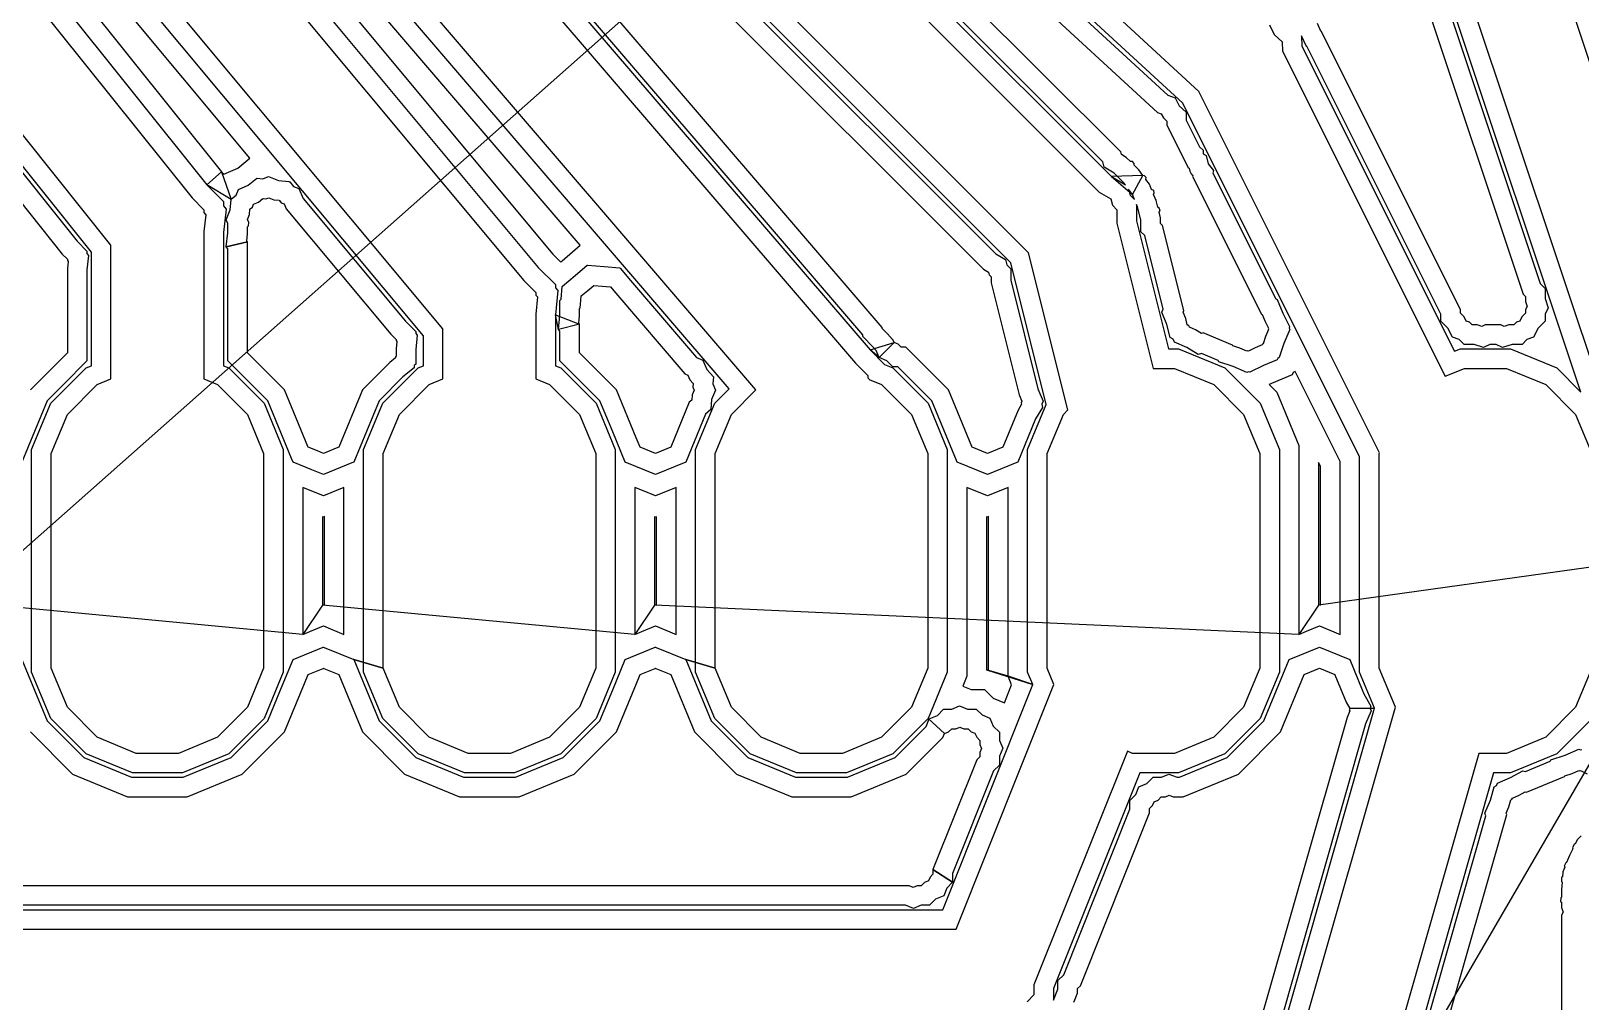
# Model space of a CAD drawing. Extents: x -122 to 0, y 0 to 97.
# Drawn here: x -96.85 to -84.99, y 47.43 to 54.85 of the extents above; entities that cross this region are included whole.
import ezdxf

# ---------------------------------------------------------------- set-up
doc = ezdxf.new("R2010")
doc.units = 0
doc.layers.add('milling', color=1, linetype='CONTINUOUS')
doc.layers.add('rapid_move', color=62, linetype='CONTINUOUS')

msp = doc.modelspace()

# ---------------------------------------------------------------- linework, layer by layer
at = {"layer": 'milling'}
for p, q in [((-96.6494, 61.8044), (-88.5864, 53.7413)), ((-87.9189, 54.3928), (-96.0239, 61.8744)), ((-96.7994, 61.7423), (-88.6794, 53.6223)), ((-88.0408, 54.3012), (-96.0825, 61.7244)), ((-89.221, 53.1581), (-97.3023, 61.2394)), ((-98.0694, 61.0915), (-90.5442, 52.3121)), ((-97.9194, 61.147), (-90.4336, 52.4136)), ((-89.3564, 53.0815), (-97.3644, 61.0894)), ((-91.3063, 52.1085), (-98.6857, 60.7178)), ((-91.5105, 52.1163), (-98.7963, 60.6163)), ((-99.1894, 60.508), (-92.971, 53.046)), ((-99.0394, 60.5623), (-92.8604, 53.1475)), ((-92.6497, 53.2149), (-98.9061, 60.514)), ((-99.3394, 60.4536), (-93.082, 52.9449)), ((-93.7005, 52.5763), (-99.9579, 60.085)), ((-100.3094, 59.9199), (-95.3956, 53.7777)), ((-95.1777, 53.8803), (-100.1795, 59.8824)), ((-93.8505, 52.5219), (-100.0689, 59.9839)), ((-100.6094, 59.8147), (-95.6197, 53.5776)), ((-100.4594, 59.8673), (-95.5078, 53.6778)), ((-96.2405, 53.2152), (-101.2302, 59.4523)), ((-96.3905, 53.1626), (-101.3421, 59.3521)), ((-101.2414, 58.933), (-96.6125, 53.1467)), ((-101.0914, 58.9855), (-96.5001, 53.2464)), ((-94.7411, 58.419), (-89.472, 53.15)), ((-94.8511, 58.3169), (-89.5649, 53.0308)), ((-90.3394, 52.5853), (-95.0747, 58.1096)), ((-90.4894, 52.5299), (-95.1851, 58.008)), ((-90.0954, 56.1525), (-88.156, 54.3624)), ((-90.1983, 56.0433), (-88.234, 54.2302)), ((-85.3738, 55.9508), (-84.1443, 52.2621)), ((-88.5159, 53.93), (-90.4101, 55.8243)), ((-88.6513, 53.8533), (-90.5134, 55.7155)), ((-84.8105, 52.0123), (-86.031, 55.6741)), ((-84.9951, 52.0919), (-86.1602, 55.5872)), ((-86.2987, 55.423), (-85.438, 52.841)), ((-86.1506, 55.4532), (-85.3068, 52.9219)), ((-86.9843, 54.8545), (-87.0104, 54.9111)), ((-87.3778, 54.9007), (-87.341, 54.827)), ((-87.341, 54.827), (-87.2806, 54.7713)), ((-87.0944, 54.7352), (-87.1324, 54.8176)), ((-87.1324, 54.8176), (-87.1292, 54.7388)), ((-86.9816, 54.8535), (-86.9843, 54.8545)), ((-85.9162, 52.7227), (-86.9816, 54.8535)), ((-87.2806, 54.7713), (-87.2778, 54.7006)), ((-87.2778, 54.7006), (-86.0336, 52.2122)), ((-87.1292, 54.7388), (-85.9619, 52.4043)), ((-87.0892, 54.7333), (-87.0944, 54.7352)), ((-86.0662, 52.6872), (-87.0892, 54.7333)), ((-88.156, 54.3624), (-88.0989, 54.3434)), ((-88.0989, 54.3434), (-88.0677, 54.2808)), ((-86.5358, 51.6267), (-87.9189, 54.3928)), ((-88.234, 54.2302), (-88.2053, 54.2207)), ((-88.2053, 54.2207), (-88.1896, 54.1893)), ((-88.0677, 54.2808), (-88.0162, 54.2334)), ((-86.6877, 51.5951), (-88.0408, 54.3012)), ((-88.0162, 54.2334), (-88.0138, 54.1731)), ((-88.1896, 54.1893), (-88.1636, 54.1653)), ((-88.1636, 54.1653), (-88.1624, 54.1348)), ((-88.1624, 54.1348), (-88.0351, 53.8802)), ((-88.0138, 54.1731), (-87.9117, 53.9689)), ((-87.9117, 53.9689), (-87.8844, 53.9416)), ((-95.2696, 53.8038), (-95.1777, 53.8803)), ((-88.6412, 53.8128), (-88.6513, 53.8533)), ((-88.5108, 53.9096), (-88.5159, 53.93)), ((-88.4729, 53.887), (-88.5108, 53.9096)), ((-88.4416, 53.8556), (-88.4729, 53.887)), ((-88.4247, 53.8556), (-88.4416, 53.8556)), ((-88.4134, 53.8404), (-88.4247, 53.8556)), ((-88.4134, 53.8275), (-88.4134, 53.8404)), ((-88.0351, 53.8802), (-88.0344, 53.8795)), ((-88.0344, 53.8795), (-88.0344, 53.8788)), ((-88.0344, 53.8788), (-87.9995, 53.8089)), ((-87.8844, 53.9416), (-87.8844, 53.9148)), ((-87.8844, 53.9148), (-87.8614, 53.901)), ((-87.8614, 53.901), (-87.8457, 53.8379)), ((-87.8457, 53.8379), (-87.807, 53.7858)), ((-95.5078, 53.6778), (-95.3956, 53.7777)), ((-95.3956, 53.7777), (-95.3761, 53.7581)), ((-95.3956, 53.7777), (-95.3205, 53.5662)), ((-95.3761, 53.7581), (-95.2696, 53.8038)), ((-95.1904, 53.6745), (-95.1281, 53.7265)), ((-95.1281, 53.7265), (-95.1236, 53.726)), ((-95.1236, 53.726), (-95.1216, 53.7277)), ((-95.1216, 53.7277), (-95.0778, 53.7228)), ((-95.0778, 53.7228), (-95.0348, 53.7413)), ((-95.0348, 53.7413), (-94.9594, 53.7111)), ((-88.5657, 53.7677), (-88.6412, 53.8128)), ((-88.3459, 53.7492), (-88.5864, 53.7413)), ((-88.5864, 53.7413), (-88.4263, 53.6043)), ((-88.5864, 53.7413), (-88.4791, 53.6769)), ((-88.5037, 53.7056), (-88.5657, 53.7677)), ((-88.4263, 53.6043), (-88.3459, 53.7492)), ((-88.3767, 53.7909), (-88.4134, 53.8275)), ((-88.3459, 53.7492), (-88.3767, 53.7909)), ((-88.3332, 53.7473), (-88.3459, 53.7492)), ((-88.3459, 53.7492), (-88.3459, 53.7492)), ((-88.3198, 53.734), (-88.3332, 53.7473)), ((-88.3223, 53.7172), (-88.3198, 53.734)), ((-88.2958, 53.6816), (-88.3223, 53.7172)), ((-87.9995, 53.8089), (-87.9919, 53.8044)), ((-87.9919, 53.8044), (-87.9866, 53.7832)), ((-87.9866, 53.7832), (-87.9759, 53.7616)), ((-87.9759, 53.7616), (-87.9645, 53.7464)), ((-87.9645, 53.7464), (-87.9654, 53.7406)), ((-87.9654, 53.7406), (-87.4393, 52.6885)), ((-87.807, 53.7858), (-87.81, 53.7655)), ((-87.81, 53.7655), (-87.3301, 52.8056)), ((-95.3205, 53.5662), (-95.5078, 53.6778)), ((-95.5078, 53.6778), (-95.3794, 53.5494)), ((-95.3172, 53.5712), (-95.2824, 53.599)), ((-95.2824, 53.599), (-95.265, 53.6426)), ((-95.265, 53.6426), (-95.1904, 53.6745)), ((-94.9594, 53.7111), (-94.8786, 53.7038)), ((-94.8786, 53.7038), (-94.8759, 53.7004)), ((-94.8759, 53.7004), (-94.8726, 53.7001)), ((-94.8726, 53.7001), (-94.8448, 53.6653)), ((-94.8448, 53.6653), (-94.8022, 53.6483)), ((-94.8022, 53.6483), (-94.7703, 53.5737)), ((-88.6794, 53.6223), (-88.5907, 53.5691)), ((-88.5036, 53.7056), (-88.5037, 53.7056)), ((-88.4908, 53.6928), (-88.5036, 53.7056)), ((-88.4798, 53.678), (-88.4908, 53.6928)), ((-88.4798, 53.6778), (-88.4798, 53.678)), ((-88.4791, 53.6769), (-88.4798, 53.6778)), ((-88.4274, 53.6072), (-88.455, 53.6445)), ((-88.455, 53.6445), (-88.4435, 53.5985)), ((-88.4435, 53.5985), (-88.4099, 53.5648)), ((-88.4263, 53.6044), (-88.4274, 53.6072)), ((-88.4263, 53.6043), (-88.4263, 53.6044)), ((-88.4099, 53.5648), (-88.4263, 53.6043)), ((-88.279, 53.6408), (-88.2958, 53.6816)), ((-88.2635, 53.6344), (-88.279, 53.6408)), ((-88.2639, 53.6043), (-88.259, 53.6162)), ((-88.2442, 53.5567), (-88.2639, 53.6043)), ((-88.259, 53.6162), (-88.2635, 53.6344)), ((-95.6197, 53.5776), (-95.5294, 53.4873)), ((-95.5294, 53.4873), (-95.5294, 53.4647)), ((-95.3794, 53.5494), (-95.3794, 53.5173)), ((-95.3794, 53.5173), (-95.3594, 53.4923)), ((-95.3594, 53.4923), (-95.3794, 53.3121)), ((-95.358, 53.41), (-95.3278, 53.4854)), ((-95.3278, 53.4854), (-95.3205, 53.5662)), ((-95.3205, 53.5662), (-95.3174, 53.5687)), ((-95.3174, 53.5687), (-95.3172, 53.5712)), ((-95.1805, 53.4498), (-95.1768, 53.4907)), ((-95.1768, 53.4907), (-95.1749, 53.4922)), ((-95.1749, 53.4929), (-95.1578, 53.5065)), ((-95.1749, 53.4922), (-95.1749, 53.4929)), ((-95.1578, 53.5065), (-95.1488, 53.5292)), ((-95.1488, 53.5292), (-95.1112, 53.5452)), ((-95.1112, 53.5452), (-95.0798, 53.5715)), ((-95.0798, 53.5715), (-95.0769, 53.5712)), ((-95.0769, 53.5712), (-95.0764, 53.5717)), ((-95.0764, 53.5717), (-95.0551, 53.5693)), ((-95.0551, 53.5693), (-95.0328, 53.5789)), ((-95.0328, 53.5789), (-94.995, 53.5638)), ((-94.995, 53.5638), (-94.9541, 53.5601)), ((-94.9541, 53.5601), (-94.9524, 53.5579)), ((-94.9524, 53.5579), (-94.9509, 53.5578)), ((-94.9509, 53.5578), (-94.9373, 53.5407)), ((-94.9373, 53.5407), (-94.9156, 53.5321)), ((-94.9156, 53.5321), (-94.8996, 53.4946)), ((-94.8996, 53.4946), (-94.0985, 52.5333)), ((-94.7703, 53.5737), (-93.9875, 52.6345)), ((-88.5907, 53.5691), (-88.5789, 53.5217)), ((-88.5789, 53.5217), (-88.5444, 53.4873)), ((-88.5444, 53.4873), (-88.5444, 53.3838)), ((-88.3939, 53.5261), (-88.3944, 53.5275)), ((-88.3944, 53.5275), (-88.3944, 53.4021)), ((-88.387, 53.5095), (-88.3939, 53.5261)), ((-88.3621, 53.4097), (-88.387, 53.5095)), ((-88.2316, 53.5063), (-88.2442, 53.5567)), ((-88.2205, 53.4997), (-88.2316, 53.5063)), ((-88.2219, 53.4678), (-88.2132, 53.4821)), ((-88.2132, 53.4821), (-88.2205, 53.4997)), ((-95.5294, 53.4647), (-95.5153, 53.4471)), ((-95.5153, 53.4471), (-95.5294, 53.3201)), ((-95.3461, 53.3823), (-95.358, 53.41)), ((-95.3461, 53.3105), (-95.3461, 53.3823)), ((-95.1961, 53.3566), (-95.1892, 53.3634)), ((-95.1956, 53.412), (-95.1805, 53.4498)), ((-95.1862, 53.3903), (-95.1956, 53.412)), ((-95.1892, 53.3634), (-95.1862, 53.3903)), ((-88.5444, 53.3838), (-88.2668, 52.2731)), ((-88.3944, 53.4021), (-88.1497, 52.4231)), ((-88.3619, 53.4096), (-88.3621, 53.4097)), ((-88.3611, 53.4063), (-88.3619, 53.4096)), ((-88.3611, 53.3182), (-88.3611, 53.4063)), ((-88.2111, 53.4246), (-88.2219, 53.4678)), ((-88.2111, 53.3803), (-88.2111, 53.4246)), ((-88.1963, 53.3656), (-88.2111, 53.3803)), ((-88.0337, 52.7154), (-88.1963, 53.3656)), ((-96.5001, 53.2464), (-96.4237, 53.17)), ((-95.5294, 53.3201), (-95.5294, 52.1928)), ((-95.3794, 53.3121), (-95.3794, 52.293)), ((-95.3581, 53.2023), (-95.3461, 53.3105)), ((-95.2021, 53.2475), (-95.1961, 53.3017)), ((-95.1961, 53.24), (-95.2021, 53.2475)), ((-95.1961, 53.3017), (-95.1961, 53.3566)), ((-88.3317, 53.2889), (-88.3611, 53.3182)), ((-88.1912, 52.727), (-88.3317, 53.2889)), ((-96.6125, 53.1467), (-96.5737, 53.1079)), ((-96.4237, 53.17), (-96.4237, 53.1509)), ((-96.4237, 53.1509), (-96.4117, 53.1359)), ((-96.4117, 53.1359), (-96.4237, 53.028)), ((-96.3905, 52.293), (-96.3905, 53.1626)), ((-96.2405, 52.1928), (-96.2405, 53.2152)), ((-95.3581, 53.2023), (-95.1961, 53.24)), ((-95.1961, 53.24), (-95.3581, 53.2023)), ((-95.3461, 53.1874), (-95.3581, 53.2023)), ((-95.3581, 53.2023), (-95.3581, 53.2023)), ((-95.3461, 52.5805), (-95.3461, 53.1874)), ((-95.1961, 52.5184), (-95.1961, 53.24)), ((-92.8604, 53.1475), (-92.7996, 53.0866)), ((-92.7874, 53.0968), (-92.6497, 53.2149)), ((-89.472, 53.15), (-89.3965, 53.1048)), ((-88.9201, 51.9547), (-89.221, 53.1581)), ((-96.5737, 53.1079), (-96.5737, 53.0982)), ((-96.5737, 53.0982), (-96.5677, 53.0907)), ((-96.5677, 53.0907), (-96.5737, 53.0365)), ((-96.5737, 53.0365), (-96.5737, 52.3921)), ((-96.4237, 53.028), (-96.4237, 52.33)), ((-92.971, 53.046), (-92.8394, 52.9144)), ((-92.7996, 53.0866), (-92.7874, 53.0968)), ((-92.6899, 52.9827), (-92.5978, 53.0617)), ((-92.5978, 53.0617), (-92.5954, 53.0615)), ((-92.5954, 53.0615), (-92.5936, 53.0631)), ((-92.5936, 53.0631), (-92.4679, 53.0517)), ((-92.4679, 53.0517), (-92.348, 53.0425)), ((-92.348, 53.0425), (-92.3465, 53.0407)), ((-92.3465, 53.0407), (-92.3441, 53.0405)), ((-92.3441, 53.0405), (-92.2655, 52.9461)), ((-89.5649, 53.0308), (-89.527, 53.0081)), ((-89.527, 53.0081), (-89.522, 52.9879)), ((-89.3965, 53.1048), (-89.3865, 53.0645)), ((-89.3865, 53.0645), (-89.3571, 53.0352)), ((-89.3571, 53.0352), (-89.3571, 52.9471)), ((-89.085, 51.9961), (-89.3564, 53.0815)), ((-93.082, 52.9449), (-92.9894, 52.8523)), ((-92.8394, 52.9144), (-92.8394, 52.888)), ((-92.8394, 52.888), (-92.8225, 52.8678)), ((-92.7954, 52.8027), (-92.788, 52.8988)), ((-92.788, 52.8988), (-92.7862, 52.9003)), ((-92.7862, 52.9003), (-92.786, 52.9027)), ((-92.786, 52.9027), (-92.6899, 52.9827)), ((-92.5927, 52.8685), (-92.5474, 52.9074)), ((-92.5474, 52.9074), (-92.5462, 52.9073)), ((-92.5462, 52.9073), (-92.5453, 52.9081)), ((-92.5453, 52.9081), (-92.4817, 52.9023)), ((-92.4817, 52.9023), (-92.4215, 52.8977)), ((-92.4215, 52.8977), (-92.4208, 52.8968)), ((-92.4208, 52.8968), (-92.4195, 52.8967)), ((-92.4195, 52.8967), (-92.3783, 52.8472)), ((-92.2655, 52.9461), (-91.7606, 52.357)), ((-89.522, 52.9879), (-89.5071, 52.9731)), ((-89.5071, 52.9731), (-89.5071, 52.9285)), ((-89.5071, 52.9285), (-89.2923, 52.0696)), ((-89.3571, 52.9471), (-89.1497, 52.1172)), ((-85.3068, 52.9219), (-85.2687, 52.8839)), ((-92.9894, 52.8523), (-92.9894, 52.8337)), ((-92.9894, 52.8337), (-92.9775, 52.8195)), ((-92.9775, 52.8195), (-92.9894, 52.6887)), ((-92.8225, 52.8678), (-92.8394, 52.6818)), ((-92.8061, 52.792), (-92.7954, 52.8027)), ((-92.8061, 52.6808), (-92.8061, 52.792)), ((-92.6478, 52.7649), (-92.6432, 52.8253)), ((-92.6432, 52.8253), (-92.6423, 52.826)), ((-92.6423, 52.826), (-92.6422, 52.8273)), ((-92.6422, 52.8273), (-92.5927, 52.8685)), ((-92.3783, 52.8472), (-91.8511, 52.2321)), ((-87.3301, 52.8056), (-87.3186, 52.8009)), ((-87.3186, 52.8009), (-87.2749, 52.6951)), ((-85.438, 52.841), (-85.4187, 52.8218)), ((-85.4187, 52.8218), (-85.4187, 52.7833)), ((-85.4187, 52.7833), (-85.4066, 52.7469)), ((-85.2687, 52.8839), (-85.2687, 52.8078)), ((-85.2687, 52.8078), (-85.2446, 52.7354)), ((-92.9894, 52.6887), (-92.9894, 52.1928)), ((-92.8394, 52.6818), (-92.6561, 52.6115)), ((-92.8162, 52.5693), (-92.8394, 52.6818)), ((-92.8394, 52.6818), (-92.8394, 52.293)), ((-92.8162, 52.5693), (-92.8061, 52.6808)), ((-92.6612, 52.6176), (-92.6561, 52.6739)), ((-92.6561, 52.7299), (-92.6505, 52.7354)), ((-92.6561, 52.6739), (-92.6561, 52.7299)), ((-92.6505, 52.7354), (-92.6478, 52.7649)), ((-88.201, 52.7036), (-88.1912, 52.727)), ((-88.1616, 52.6084), (-88.201, 52.7036)), ((-88.0386, 52.7036), (-88.0337, 52.7154)), ((-88.0186, 52.6554), (-88.0386, 52.7036)), ((-88.0062, 52.6054), (-88.0186, 52.6554)), ((-87.4393, 52.6885), (-87.4334, 52.6861)), ((-87.4334, 52.6861), (-87.4113, 52.6324)), ((-87.2749, 52.6951), (-87.2236, 52.5927)), ((-86.0662, 52.6334), (-86.0662, 52.6872)), ((-85.9162, 52.6955), (-85.9162, 52.7227)), ((-85.889, 52.6683), (-85.9162, 52.6955)), ((-85.8719, 52.6341), (-85.889, 52.6683)), ((-85.4459, 52.6683), (-85.463, 52.6341)), ((-85.4187, 52.6955), (-85.4459, 52.6683)), ((-85.4066, 52.7469), (-85.4187, 52.7227)), ((-85.4187, 52.7227), (-85.4187, 52.6955)), ((-85.2446, 52.7354), (-85.2687, 52.6872)), ((-85.2687, 52.6872), (-85.2687, 52.6334)), ((-95.3461, 52.33), (-95.3461, 52.5805)), ((-94.0985, 52.5333), (-94.0586, 52.4935)), ((-93.9875, 52.6345), (-93.9086, 52.5556)), ((-93.9086, 52.5556), (-93.9086, 52.5398)), ((-93.9086, 52.5398), (-93.8985, 52.5277)), ((-93.7005, 52.1928), (-93.7005, 52.5763)), ((-92.6561, 52.6115), (-92.8162, 52.5693)), ((-92.8061, 52.5572), (-92.8162, 52.5693)), ((-92.8162, 52.5693), (-92.8162, 52.5693)), ((-92.8061, 52.33), (-92.8061, 52.5572)), ((-92.6561, 52.6115), (-92.6612, 52.6176)), ((-92.6561, 52.5184), (-92.6561, 52.6115)), ((-90.4894, 52.5166), (-90.4894, 52.5299)), ((-90.3394, 52.5786), (-90.3394, 52.5853)), ((-90.299, 52.5382), (-90.3394, 52.5786)), ((-90.2616, 52.4945), (-90.299, 52.5382)), ((-88.1367, 52.5087), (-88.1616, 52.6084)), ((-87.9953, 52.5989), (-88.0062, 52.6054)), ((-87.9904, 52.5869), (-87.9953, 52.5989)), ((-87.9423, 52.567), (-87.9904, 52.5869)), ((-87.8981, 52.5404), (-87.9423, 52.567)), ((-87.8856, 52.5436), (-87.8981, 52.5404)), ((-87.6608, 52.4505), (-87.8856, 52.5436)), ((-87.4113, 52.6324), (-87.3856, 52.5812)), ((-87.3852, 52.5695), (-87.4074, 52.5157)), ((-87.3856, 52.5812), (-87.3876, 52.5752)), ((-87.3876, 52.5752), (-87.3852, 52.5695)), ((-87.2228, 52.5695), (-87.2666, 52.4637)), ((-87.2236, 52.5927), (-87.2276, 52.5809)), ((-87.2276, 52.5809), (-87.2228, 52.5695)), ((-86.0124, 52.5796), (-86.0662, 52.6334)), ((-85.9783, 52.5114), (-86.0124, 52.5796)), ((-85.8462, 52.6256), (-85.8719, 52.6341)), ((-85.827, 52.6063), (-85.8462, 52.6256)), ((-85.7885, 52.6063), (-85.827, 52.6063)), ((-85.7521, 52.5942), (-85.7885, 52.6063)), ((-85.7279, 52.6063), (-85.7521, 52.5942)), ((-85.607, 52.6063), (-85.7279, 52.6063)), ((-85.5828, 52.5942), (-85.607, 52.6063)), ((-85.5464, 52.6063), (-85.5828, 52.5942)), ((-85.5079, 52.6063), (-85.5464, 52.6063)), ((-85.4887, 52.6256), (-85.5079, 52.6063)), ((-85.463, 52.6341), (-85.4887, 52.6256)), ((-85.3225, 52.5796), (-85.3566, 52.5114)), ((-85.2687, 52.6334), (-85.3225, 52.5796)), ((-95.1961, 52.3921), (-95.1961, 52.5184)), ((-94.0586, 52.4935), (-94.0586, 52.4855)), ((-94.0586, 52.4855), (-94.0535, 52.4794)), ((-94.0535, 52.4794), (-94.0586, 52.4231)), ((-94.0586, 52.4231), (-94.0586, 52.3672)), ((-93.8985, 52.5277), (-93.9086, 52.4167)), ((-93.9086, 52.4167), (-93.9086, 52.3051)), ((-93.8505, 52.293), (-93.8505, 52.5219)), ((-92.6561, 52.3921), (-92.6561, 52.5184)), ((-90.4089, 52.436), (-90.4894, 52.5166)), ((-90.4336, 52.4136), (-90.2491, 52.4704)), ((-90.3639, 52.3555), (-90.4336, 52.4136)), ((-90.4336, 52.4136), (-90.3227, 52.3026)), ((-90.3863, 52.4096), (-90.4089, 52.436)), ((-90.2491, 52.4704), (-90.3639, 52.3555)), ((-90.259, 52.4943), (-90.2616, 52.4945)), ((-90.2491, 52.4704), (-90.259, 52.4943)), ((-90.2188, 52.458), (-90.2491, 52.4704)), ((-90.1958, 52.4348), (-90.2188, 52.458)), ((-90.1628, 52.4348), (-90.1958, 52.4348)), ((-90.1558, 52.4319), (-90.1628, 52.4348)), ((-89.8333, 52.1094), (-90.1558, 52.4319)), ((-88.1497, 52.4231), (-88.0734, 52.4231)), ((-88.1149, 52.4957), (-88.1367, 52.5087)), ((-88.1052, 52.4721), (-88.1149, 52.4957)), ((-88.0096, 52.4326), (-88.1052, 52.4721)), ((-88.0734, 52.4231), (-87.7196, 52.2765)), ((-87.9219, 52.3799), (-88.0096, 52.4326)), ((-87.6581, 52.4449), (-87.6608, 52.4505)), ((-87.6033, 52.4267), (-87.6581, 52.4449)), ((-87.5501, 52.4046), (-87.6033, 52.4267)), ((-87.4871, 52.4307), (-87.5383, 52.405)), ((-87.4334, 52.4528), (-87.4871, 52.4307)), ((-87.431, 52.4587), (-87.4334, 52.4528)), ((-87.4255, 52.4614), (-87.431, 52.4587)), ((-87.4074, 52.5157), (-87.4255, 52.4614)), ((-87.2666, 52.4637), (-87.3028, 52.355)), ((-85.9271, 52.4944), (-85.9783, 52.5114)), ((-85.9619, 52.4043), (-85.9165, 52.4231)), ((-85.8891, 52.4563), (-85.9271, 52.4944)), ((-85.9165, 52.4231), (-85.5334, 52.4231)), ((-85.813, 52.4563), (-85.8891, 52.4563)), ((-85.7406, 52.4322), (-85.813, 52.4563)), ((-85.6924, 52.4563), (-85.7406, 52.4322)), ((-85.6425, 52.4563), (-85.6924, 52.4563)), ((-85.5943, 52.4322), (-85.6425, 52.4563)), ((-85.5219, 52.4563), (-85.5943, 52.4322)), ((-85.5334, 52.4231), (-85.1796, 52.2765)), ((-85.4458, 52.4563), (-85.5219, 52.4563)), ((-85.4078, 52.4944), (-85.4458, 52.4563)), ((-85.3566, 52.5114), (-85.4078, 52.4944)), ((-96.6629, 52.3029), (-96.8565, 52.1094)), ((-96.5737, 52.3921), (-96.6629, 52.3029)), ((-96.4237, 52.33), (-96.6008, 52.1529)), ((-96.4303, 52.2765), (-96.3905, 52.293)), ((-95.3794, 52.293), (-95.3396, 52.2765)), ((-95.0406, 52.0246), (-95.3461, 52.33)), ((-94.9134, 52.1095), (-95.1961, 52.3921)), ((-94.1081, 52.3178), (-94.3165, 52.1094)), ((-94.0649, 52.3537), (-94.1081, 52.3178)), ((-94.0642, 52.3617), (-94.0649, 52.3537)), ((-94.0586, 52.3672), (-94.0642, 52.3617)), ((-93.9198, 52.294), (-93.9212, 52.2782)), ((-93.9086, 52.3051), (-93.9198, 52.294)), ((-93.8903, 52.2765), (-93.8505, 52.293)), ((-92.8394, 52.293), (-92.7996, 52.2765)), ((-92.5006, 52.0245), (-92.8061, 52.33)), ((-92.3733, 52.1094), (-92.6561, 52.3921)), ((-91.7606, 52.357), (-91.7116, 52.3367)), ((-91.7116, 52.3367), (-91.6821, 52.2653)), ((-90.5442, 52.3121), (-90.4494, 52.2173)), ((-90.3639, 52.3555), (-90.3863, 52.4096)), ((-90.3039, 52.3307), (-90.3639, 52.3555)), ((-90.3639, 52.3555), (-90.3639, 52.3555)), ((-90.3227, 52.3026), (-90.2596, 52.2765)), ((-90.2581, 52.2848), (-90.3039, 52.3307)), ((-87.8973, 52.3861), (-87.9219, 52.3799)), ((-87.77, 52.3333), (-87.8973, 52.3861)), ((-87.7645, 52.3222), (-87.77, 52.3333)), ((-87.6556, 52.286), (-87.7645, 52.3222)), ((-87.5443, 52.407), (-87.5501, 52.4046)), ((-87.5383, 52.405), (-87.5443, 52.407)), ((-87.4245, 52.2942), (-87.5268, 52.243)), ((-87.3186, 52.338), (-87.4245, 52.2942)), ((-87.3139, 52.3495), (-87.3186, 52.338)), ((-87.3028, 52.355), (-87.3139, 52.3495)), ((-96.7011, 52.0057), (-96.4303, 52.2765)), ((-96.3454, 52.1494), (-96.2405, 52.1928)), ((-95.5294, 52.1928), (-95.4245, 52.1494)), ((-95.3396, 52.2765), (-95.0688, 52.0057)), ((-94.007, 52.2068), (-94.1893, 52.0245)), ((-94.1611, 52.0057), (-93.8903, 52.2765)), ((-93.9212, 52.2782), (-94.007, 52.2068)), ((-93.8054, 52.1494), (-93.7005, 52.1928)), ((-92.9894, 52.1928), (-92.8845, 52.1494)), ((-92.7996, 52.2765), (-92.5288, 52.0057)), ((-91.8511, 52.2321), (-91.8264, 52.2219)), ((-91.8264, 52.2219), (-91.8116, 52.1859)), ((-91.8116, 52.1859), (-91.7863, 52.1565)), ((-91.6821, 52.2653), (-91.632, 52.2069)), ((-91.632, 52.2069), (-91.6361, 52.1542)), ((-90.4494, 52.2173), (-90.4494, 52.2015)), ((-90.4494, 52.2015), (-90.4392, 52.1896)), ((-90.4392, 52.1896), (-90.4393, 52.1886)), ((-90.4393, 52.1886), (-90.3445, 52.1494)), ((-90.2596, 52.2765), (-89.9888, 52.0057)), ((-90.2208, 52.2848), (-90.2581, 52.2848)), ((-89.9606, 52.0246), (-90.2208, 52.2848)), ((-88.2668, 52.2731), (-88.1032, 52.2731)), ((-88.1032, 52.2731), (-87.8045, 52.1494)), ((-87.7196, 52.2765), (-87.4488, 52.0057)), ((-87.5501, 52.2422), (-87.6556, 52.286)), ((-87.5386, 52.247), (-87.5501, 52.2422)), ((-87.5268, 52.243), (-87.5386, 52.247)), ((-87.2038, 52.2232), (-87.3627, 52.1575)), ((-87.1967, 52.2404), (-87.2038, 52.2232)), ((-87.1818, 52.2479), (-87.1967, 52.2404)), ((-87.1967, 52.2404), (-87.1967, 52.2404)), ((-86.8377, 51.5596), (-87.1818, 52.2479)), ((-86.0336, 52.2122), (-85.8867, 52.2731)), ((-85.8867, 52.2731), (-85.5632, 52.2731)), ((-85.5632, 52.2731), (-85.2645, 52.1494)), ((-85.1796, 52.2765), (-84.9951, 52.0919)), ((-96.6008, 52.1529), (-96.7292, 52.0245)), ((-96.574, 51.9208), (-96.3454, 52.1494)), ((-95.4245, 52.1494), (-95.1959, 51.9208)), ((-94.7333, 51.6745), (-94.9134, 52.1095)), ((-94.3165, 52.1094), (-94.4983, 51.6702)), ((-94.034, 51.9208), (-93.8054, 52.1494)), ((-92.8845, 52.1494), (-92.6559, 51.9208)), ((-92.2213, 51.7421), (-92.3733, 52.1094)), ((-91.793, 52.0695), (-91.796, 52.0306)), ((-91.7782, 52.1052), (-91.793, 52.0695)), ((-91.7863, 52.1565), (-91.7884, 52.1298)), ((-91.7884, 52.1298), (-91.7782, 52.1052)), ((-91.6158, 52.1052), (-91.6453, 52.0341)), ((-91.6361, 52.1542), (-91.6158, 52.1052)), ((-91.6211, 52.0057), (-91.5105, 52.1163)), ((-91.494, 51.9208), (-91.3063, 52.1085)), ((-90.3445, 52.1494), (-90.1159, 51.9208)), ((-89.6535, 51.675), (-89.8333, 52.1094)), ((-89.2923, 52.0696), (-89.2726, 52.022)), ((-89.1497, 52.1172), (-89.1102, 52.0219)), ((-87.8045, 52.1494), (-87.5759, 51.9208)), ((-87.3627, 52.1575), (-87.3798, 52.1489)), ((-87.3798, 52.1489), (-87.3216, 52.0907)), ((-87.3216, 52.0907), (-87.1522, 51.6817)), ((-85.2645, 52.1494), (-85.0359, 51.9208)), ((-96.7292, 52.0245), (-96.9235, 51.5554)), ((-96.8477, 51.6519), (-96.7011, 52.0057)), ((-95.0688, 52.0057), (-94.9222, 51.6519)), ((-94.8583, 51.5842), (-95.0406, 52.0246)), ((-94.1893, 52.0245), (-94.3835, 51.5554)), ((-94.3077, 51.6519), (-94.1611, 52.0057)), ((-92.5288, 52.0057), (-92.3822, 51.6519)), ((-92.4022, 51.7869), (-92.5006, 52.0245)), ((-91.8163, 52.0133), (-91.9583, 51.6702)), ((-91.796, 52.0306), (-91.8163, 52.0133)), ((-91.7677, 51.6519), (-91.6211, 52.0057)), ((-91.6512, 51.9571), (-91.6914, 51.9227)), ((-91.6453, 52.0341), (-91.6512, 51.9571)), ((-89.9888, 52.0057), (-89.8422, 51.6519)), ((-89.7716, 51.5682), (-89.9606, 52.0246)), ((-89.3013, 51.9529), (-89.4184, 51.6702)), ((-89.2743, 51.9977), (-89.3013, 51.9529)), ((-89.2726, 52.022), (-89.2775, 52.0103)), ((-89.2775, 52.0103), (-89.2743, 51.9977)), ((-89.2277, 51.6519), (-89.085, 51.9961)), ((-89.1138, 51.9738), (-89.1667, 51.8857)), ((-89.1102, 52.0219), (-89.12, 51.9984)), ((-89.12, 51.9984), (-89.1138, 51.9738)), ((-88.954, 51.9208), (-88.9201, 51.9547)), ((-87.4488, 52.0057), (-87.3022, 51.6519)), ((-96.6977, 51.6221), (-96.574, 51.9208)), ((-95.1959, 51.9208), (-95.0722, 51.6221)), ((-94.1577, 51.6221), (-94.034, 51.9208)), ((-92.6559, 51.9208), (-92.5322, 51.6221)), ((-91.6914, 51.9227), (-91.8435, 51.5554)), ((-91.6177, 51.6221), (-91.494, 51.9208)), ((-90.1159, 51.9208), (-89.9922, 51.6221)), ((-89.1667, 51.8857), (-89.3036, 51.5554)), ((-89.0777, 51.6221), (-88.954, 51.9208)), ((-87.5759, 51.9208), (-87.4522, 51.6221)), ((-85.0359, 51.9208), (-84.9122, 51.6221)), ((-92.3064, 51.5554), (-92.4022, 51.7869)), ((-92.1916, 51.6702), (-92.2213, 51.7421)), ((-96.8477, 49.948), (-96.8477, 51.6519)), ((-96.6977, 49.9778), (-96.6977, 51.6221)), ((-95.0722, 51.6221), (-95.0722, 49.9778)), ((-94.9222, 51.6519), (-94.9222, 49.948)), ((-94.8464, 51.5554), (-94.8583, 51.5842)), ((-94.7316, 51.6702), (-94.7333, 51.6745)), ((-94.6603, 51.6408), (-94.7316, 51.6702)), ((-94.615, 51.622), (-94.6603, 51.6408)), ((-94.5054, 51.6673), (-94.615, 51.622)), ((-94.4983, 51.6702), (-94.5054, 51.6673)), ((-94.3077, 49.948), (-94.3077, 51.6519)), ((-94.1577, 49.9778), (-94.1577, 51.6221)), ((-92.5322, 51.6221), (-92.5322, 49.9778)), ((-92.3822, 51.6519), (-92.3822, 49.948)), ((-92.075, 51.622), (-92.1916, 51.6702)), ((-91.9583, 51.6702), (-92.075, 51.622)), ((-91.7677, 49.948), (-91.7677, 51.6519)), ((-91.6177, 49.9778), (-91.6177, 51.6221)), ((-89.9922, 51.6221), (-89.9922, 49.9778)), ((-89.8422, 51.6519), (-89.8422, 49.948)), ((-89.6516, 51.6703), (-89.6535, 51.675)), ((-89.535, 51.622), (-89.6516, 51.6703)), ((-89.4184, 51.6702), (-89.535, 51.622)), ((-89.2277, 49.948), (-89.2277, 51.6519)), ((-89.0777, 49.9778), (-89.0777, 51.6221)), ((-87.4522, 51.6221), (-87.4522, 49.9778)), ((-87.3022, 51.6519), (-87.3022, 49.948)), ((-87.1522, 51.6817), (-87.1522, 50.2373)), ((-86.6877, 49.948), (-86.6877, 51.5951)), ((-86.5377, 51.6221), (-86.5358, 51.6267)), ((-86.5377, 49.9778), (-86.5377, 51.6221)), ((-94.7049, 51.4969), (-94.8464, 51.5554)), ((-94.615, 51.4596), (-94.7049, 51.4969)), ((-94.3977, 51.5496), (-94.615, 51.4596)), ((-94.3835, 51.5554), (-94.3977, 51.5496)), ((-92.075, 51.4596), (-92.3064, 51.5554)), ((-91.8435, 51.5554), (-92.075, 51.4596)), ((-89.7664, 51.5555), (-89.7716, 51.5682)), ((-89.5351, 51.4596), (-89.7664, 51.5555)), ((-89.3099, 51.5529), (-89.535, 51.4596)), ((-89.3036, 51.5554), (-89.3099, 51.5529)), ((-86.9877, 51.5243), (-87.0022, 51.5534)), ((-87.0022, 51.5534), (-87.0022, 50.4618)), ((-86.9877, 50.4618), (-86.9877, 51.5243)), ((-86.8377, 50.2373), (-86.8377, 51.5596)), ((-94.6151, 51.2972), (-94.7722, 51.3624)), ((-94.7722, 51.3624), (-94.7722, 50.2374)), ((-94.4577, 51.3624), (-94.615, 51.2972)), ((-94.4577, 50.2374), (-94.4577, 51.3624)), ((-92.1737, 51.3381), (-92.2322, 51.3624)), ((-92.2322, 51.3624), (-92.2322, 50.2374)), ((-91.9177, 51.3624), (-92.075, 51.2972)), ((-91.9177, 50.2374), (-91.9177, 51.3624)), ((-89.5351, 51.2972), (-89.6922, 51.3624)), ((-89.6922, 51.3624), (-89.6922, 49.9182)), ((-89.535, 51.4597), (-89.5351, 51.4596)), ((-89.3777, 51.3624), (-89.5351, 51.2972)), ((-89.535, 51.4596), (-89.535, 51.4597)), ((-89.3777, 49.9182), (-89.3777, 51.3624)), ((-94.615, 51.2973), (-94.6151, 51.2972)), ((-94.615, 51.2972), (-94.615, 51.2973)), ((-92.0751, 51.2972), (-92.1737, 51.3381)), ((-92.075, 51.2973), (-92.0751, 51.2972)), ((-92.075, 51.2972), (-92.075, 51.2973)), ((-94.6151, 51.1349), (-94.6222, 51.1379)), ((-94.6222, 51.1379), (-94.6222, 50.4619)), ((-94.615, 51.135), (-94.6151, 51.1349)), ((-94.6077, 51.138), (-94.615, 51.1349)), ((-94.615, 51.1349), (-94.615, 51.135)), ((-94.6077, 50.4619), (-94.6077, 51.138)), ((-92.0751, 51.1349), (-92.0822, 51.1379)), ((-92.0822, 51.1379), (-92.0822, 50.4619)), ((-92.075, 51.135), (-92.0751, 51.1349)), ((-92.0677, 51.1379), (-92.075, 51.1349)), ((-92.075, 51.1349), (-92.075, 51.135)), ((-92.0677, 50.4619), (-92.0677, 51.1379)), ((-89.5352, 51.1349), (-89.5422, 51.1379)), ((-89.5422, 51.1379), (-89.5422, 49.965)), ((-89.5351, 51.135), (-89.5352, 51.1349)), ((-89.5277, 51.138), (-89.5351, 51.1349)), ((-89.5351, 51.1349), (-89.5351, 51.135)), ((-89.5277, 49.965), (-89.5277, 51.138)), ((-94.6222, 50.4619), (-94.7722, 50.2374)), ((-94.6222, 50.4619), (-94.6151, 50.4649)), ((-94.6151, 50.4649), (-94.615, 50.4649)), ((-94.615, 50.4649), (-94.6077, 50.4619)), ((-92.0822, 50.4619), (-92.2322, 50.2374)), ((-92.0822, 50.4619), (-92.0751, 50.4649)), ((-92.0751, 50.4649), (-92.075, 50.4649)), ((-92.075, 50.4649), (-92.0677, 50.4619)), ((-87.0022, 50.4618), (-87.1522, 50.2373)), ((-87.0022, 50.4618), (-86.9951, 50.4648)), ((-86.9951, 50.4648), (-86.995, 50.4647)), ((-86.995, 50.4647), (-86.995, 50.4648)), ((-86.995, 50.4648), (-86.9877, 50.4618)), ((-94.7191, 50.2594), (-94.6151, 50.3026)), ((-94.6151, 50.3026), (-94.615, 50.3026)), ((-94.615, 50.3026), (-94.4577, 50.2374)), ((-92.1791, 50.2594), (-92.0751, 50.3026)), ((-92.0751, 50.3026), (-92.075, 50.3026)), ((-92.075, 50.3026), (-91.9177, 50.2374)), ((-87.0937, 50.2616), (-86.9951, 50.3025)), ((-86.9951, 50.3025), (-86.995, 50.3024)), ((-86.995, 50.3024), (-86.995, 50.3025)), ((-86.995, 50.3025), (-86.8377, 50.2373)), ((-94.7722, 50.2374), (-94.7191, 50.2594)), ((-94.7722, 50.2374), (-94.7722, 50.2374)), ((-92.2322, 50.2374), (-92.1791, 50.2594)), ((-92.2322, 50.2374), (-92.2322, 50.2374)), ((-87.1522, 50.2373), (-87.0937, 50.2616)), ((-96.9235, 50.0444), (-96.7293, 49.5754)), ((-94.9422, 49.8129), (-94.8464, 50.0444)), ((-94.8464, 50.0444), (-94.6175, 50.1391)), ((-94.6175, 50.1391), (-94.615, 50.1402)), ((-94.615, 50.1402), (-94.6088, 50.1376)), ((-94.6088, 50.1376), (-94.3835, 50.0444)), ((-94.3835, 50.0444), (-94.1577, 49.9778)), ((-94.1577, 49.9778), (-94.3835, 50.0444)), ((-94.3835, 50.0444), (-94.1892, 49.5753)), ((-92.4022, 49.8129), (-92.3064, 50.0444)), ((-92.3064, 50.0444), (-92.0775, 50.1391)), ((-92.0775, 50.1391), (-92.075, 50.1402)), ((-92.075, 50.1402), (-92.0687, 50.1376)), ((-92.0687, 50.1376), (-91.8435, 50.0444)), ((-91.8435, 50.0444), (-91.6177, 49.9778)), ((-91.6177, 49.9778), (-91.8435, 50.0444)), ((-91.8435, 50.0444), (-91.6492, 49.5753)), ((-87.4206, 49.5752), (-87.2264, 50.0443)), ((-87.2264, 50.0443), (-86.995, 50.1401)), ((-86.995, 50.1401), (-86.7635, 50.0443)), ((-86.7635, 50.0443), (-86.6677, 49.8128)), ((-96.7011, 49.5942), (-96.8477, 49.948)), ((-96.574, 49.6791), (-96.6977, 49.9778)), ((-95.0722, 49.9778), (-95.1959, 49.6791)), ((-94.9222, 49.948), (-95.0688, 49.5942)), ((-94.7597, 49.8614), (-94.7316, 49.9296)), ((-94.7316, 49.9296), (-94.6162, 49.9772)), ((-94.6162, 49.9772), (-94.615, 49.9778)), ((-94.615, 49.9778), (-94.6118, 49.9765)), ((-94.6118, 49.9765), (-94.4983, 49.9296)), ((-94.4983, 49.9296), (-94.3165, 49.4904)), ((-94.1611, 49.5942), (-94.3077, 49.948)), ((-94.034, 49.6791), (-94.1577, 49.9778)), ((-92.5322, 49.9778), (-92.6559, 49.6791)), ((-92.3822, 49.948), (-92.5288, 49.5942)), ((-92.2197, 49.8614), (-92.1916, 49.9296)), ((-92.1916, 49.9296), (-92.0762, 49.9772)), ((-92.0762, 49.9772), (-92.075, 49.9778)), ((-92.075, 49.9778), (-92.0718, 49.9765)), ((-92.0718, 49.9765), (-91.9583, 49.9296)), ((-91.9583, 49.9296), (-91.7765, 49.4904)), ((-91.6211, 49.5942), (-91.7677, 49.948)), ((-91.494, 49.6791), (-91.6177, 49.9778)), ((-89.9922, 49.9778), (-90.1159, 49.6791)), ((-89.8422, 49.948), (-89.9888, 49.5942)), ((-89.3777, 49.9182), (-89.5422, 49.965)), ((-89.5422, 49.965), (-89.5277, 49.965)), ((-89.5422, 49.965), (-89.5422, 49.965)), ((-89.5422, 49.965), (-89.1882, 49.8529)), ((-89.1882, 49.8529), (-89.2277, 49.948)), ((-89.0263, 49.8538), (-89.0777, 49.9778)), ((-87.4522, 49.9778), (-87.5759, 49.6791)), ((-87.3022, 49.948), (-87.4488, 49.5942)), ((-87.2933, 49.4904), (-87.1116, 49.9295)), ((-87.1116, 49.9295), (-86.995, 49.9777)), ((-86.995, 49.9777), (-86.8783, 49.9295)), ((-86.8783, 49.9295), (-86.8775, 49.9275)), ((-86.8775, 49.9275), (-86.7907, 49.7178)), ((-86.5731, 49.6715), (-86.6877, 49.948)), ((-86.4146, 49.6805), (-86.5377, 49.9778)), ((-86.5377, 49.9778), (-86.5377, 49.9778)), ((-84.9122, 49.9778), (-85.0359, 49.6791)), ((-95.0406, 49.5753), (-94.9422, 49.8129)), ((-94.9133, 49.4904), (-94.7597, 49.8614)), ((-92.5006, 49.5753), (-92.4022, 49.8129)), ((-92.3733, 49.4904), (-92.2197, 49.8614)), ((-89.8772, 48.1305), (-89.1882, 49.8529)), ((-89.7757, 47.9805), (-89.0263, 49.8538)), ((-89.6922, 49.9182), (-89.7241, 49.8412)), ((-89.7241, 49.8412), (-89.6585, 49.815)), ((-89.6585, 49.815), (-89.5583, 49.815)), ((-89.5583, 49.815), (-89.4916, 49.7482)), ((-89.4054, 49.7137), (-89.3502, 49.8519)), ((-89.1882, 49.8529), (-89.3777, 49.9182)), ((-89.3502, 49.8519), (-89.3777, 49.9182)), ((-86.6677, 49.8128), (-86.6555, 49.7832)), ((-89.8077, 49.665), (-89.7497, 49.6899)), ((-89.7497, 49.6899), (-89.6874, 49.665)), ((-89.4916, 49.7482), (-89.4054, 49.7137)), ((-86.7907, 49.7178), (-86.7641, 49.67)), ((-86.6555, 49.7832), (-86.6028, 49.6886)), ((-86.6028, 49.6886), (-86.6083, 49.6694)), ((-96.7293, 49.5754), (-96.4491, 49.2952)), ((-96.4303, 49.3234), (-96.7011, 49.5942)), ((-96.3454, 49.4505), (-96.574, 49.6791)), ((-95.1959, 49.6791), (-95.4245, 49.4505)), ((-95.0688, 49.5942), (-95.3396, 49.3234)), ((-95.3207, 49.2952), (-95.0406, 49.5753)), ((-94.1892, 49.5753), (-93.9091, 49.2952)), ((-93.8903, 49.3234), (-94.1611, 49.5942)), ((-93.8054, 49.4505), (-94.034, 49.6791)), ((-92.6559, 49.6791), (-92.8845, 49.4505)), ((-92.5288, 49.5942), (-92.7996, 49.3234)), ((-92.7807, 49.2952), (-92.5006, 49.5753)), ((-91.6492, 49.5753), (-91.3691, 49.2951)), ((-91.3503, 49.3234), (-91.6211, 49.5942)), ((-91.2654, 49.4505), (-91.494, 49.6791)), ((-90.1159, 49.6791), (-90.3445, 49.4505)), ((-89.9888, 49.5942), (-90.2596, 49.3234)), ((-90.0033, 49.5325), (-89.9799, 49.5912)), ((-89.9888, 49.5942), (-89.8637, 49.4778)), ((-89.8637, 49.4778), (-89.9888, 49.5942)), ((-89.9799, 49.5912), (-89.9182, 49.6176)), ((-89.9182, 49.6176), (-89.8709, 49.665)), ((-89.8709, 49.665), (-89.8077, 49.665)), ((-89.6874, 49.665), (-89.6204, 49.665)), ((-89.6204, 49.665), (-89.5758, 49.6203)), ((-89.5758, 49.6203), (-89.5171, 49.5969)), ((-89.5171, 49.5969), (-89.4907, 49.5352)), ((-87.5759, 49.6791), (-87.8045, 49.4505)), ((-87.4488, 49.5942), (-87.7196, 49.3234)), ((-87.7007, 49.2951), (-87.4206, 49.5752)), ((-86.7838, 49.6012), (-87.477, 47.1748)), ((-87.3763, 46.8605), (-86.5731, 49.6715)), ((-87.2631, 46.7105), (-86.4146, 49.6805)), ((-86.7631, 49.6512), (-86.7838, 49.6012)), ((-86.7641, 49.67), (-86.7669, 49.6603)), ((-86.7669, 49.6603), (-86.7631, 49.6512)), ((-86.5731, 49.6715), (-86.7641, 49.67)), ((-86.7641, 49.67), (-86.5731, 49.6715)), ((-86.6007, 49.6512), (-86.642, 49.5516)), ((-86.6083, 49.6694), (-86.6007, 49.6512)), ((-85.0359, 49.6791), (-85.2645, 49.4505)), ((-84.9088, 49.5942), (-85.1796, 49.3234)), ((-96.8565, 49.4905), (-96.534, 49.1679)), ((-96.0467, 49.3268), (-96.3454, 49.4505)), ((-95.4245, 49.4505), (-95.7232, 49.3268)), ((-95.2358, 49.1679), (-94.9133, 49.4904)), ((-94.3165, 49.4904), (-93.994, 49.1679)), ((-93.5067, 49.3268), (-93.8054, 49.4505)), ((-92.8845, 49.4505), (-93.1832, 49.3268)), ((-92.6958, 49.1679), (-92.3733, 49.4904)), ((-91.7765, 49.4904), (-91.454, 49.1679)), ((-90.9667, 49.3268), (-91.2654, 49.4505)), ((-90.3445, 49.4505), (-90.6432, 49.3268)), ((-90.2407, 49.2952), (-90.0033, 49.5325)), ((-90.1558, 49.1679), (-89.8755, 49.4483)), ((-89.8755, 49.4483), (-89.8637, 49.4778)), ((-89.8637, 49.4778), (-89.8327, 49.491)), ((-89.8327, 49.491), (-89.8088, 49.515)), ((-89.8088, 49.515), (-89.7768, 49.515)), ((-89.7768, 49.515), (-89.7477, 49.5275)), ((-89.7477, 49.5275), (-89.7164, 49.515)), ((-89.7164, 49.515), (-89.6825, 49.515)), ((-89.6825, 49.515), (-89.66, 49.4924)), ((-89.66, 49.4924), (-89.6305, 49.4807)), ((-89.6305, 49.4807), (-89.6173, 49.4497)), ((-89.6173, 49.4497), (-89.5933, 49.4258)), ((-89.4907, 49.5352), (-89.4433, 49.4879)), ((-89.4433, 49.4879), (-89.4433, 49.4247)), ((-87.8045, 49.4505), (-88.1032, 49.3268)), ((-87.6158, 49.1679), (-87.2933, 49.4904)), ((-86.642, 49.5516), (-87.327, 47.1537)), ((-85.2645, 49.4505), (-85.5632, 49.3268)), ((-89.5933, 49.4258), (-89.5933, 49.3938)), ((-89.5933, 49.3938), (-89.5808, 49.3647)), ((-89.5808, 49.3647), (-89.5933, 49.3334)), ((-89.5933, 49.3334), (-89.5933, 49.2995)), ((-89.4433, 49.4247), (-89.4184, 49.3667)), ((-89.4184, 49.3667), (-89.4433, 49.3044)), ((-88.4649, 49.3427), (-89.1794, 47.5564)), ((-88.4267, 49.3268), (-88.4649, 49.3427)), ((-85.1156, 49.3139), (-85.0101, 49.3576)), ((-85.0101, 49.3576), (-84.9986, 49.3529)), ((-84.9986, 49.3529), (-84.9868, 49.3568)), ((-96.4491, 49.2952), (-96.0829, 49.1435)), ((-96.0765, 49.1768), (-96.4303, 49.3234)), ((-95.7232, 49.3268), (-96.0467, 49.3268)), ((-95.3396, 49.3234), (-95.6934, 49.1768)), ((-95.6869, 49.1435), (-95.3207, 49.2952)), ((-93.9091, 49.2952), (-93.5429, 49.1435)), ((-93.5365, 49.1768), (-93.8903, 49.3234)), ((-93.1832, 49.3268), (-93.5067, 49.3268)), ((-92.7996, 49.3234), (-93.1534, 49.1768)), ((-93.1469, 49.1435), (-92.7807, 49.2952)), ((-91.3691, 49.2951), (-91.0029, 49.1435)), ((-90.9965, 49.1768), (-91.3503, 49.3234)), ((-90.6432, 49.3268), (-90.9667, 49.3268)), ((-90.2596, 49.3234), (-90.6134, 49.1768)), ((-90.6069, 49.1435), (-90.2407, 49.2952)), ((-89.6159, 49.277), (-89.952, 48.4367)), ((-89.5933, 49.2995), (-89.6159, 49.277)), ((-89.4433, 49.2374), (-89.488, 49.1928)), ((-89.4433, 49.3044), (-89.4433, 49.2374)), ((-88.1032, 49.3268), (-88.4267, 49.3268)), ((-87.7196, 49.3234), (-88.0734, 49.1768)), ((-88.0669, 49.1435), (-87.7007, 49.2951)), ((-85.7761, 49.3268), (-86.6394, 46.305)), ((-85.5632, 49.3268), (-85.7761, 49.3268)), ((-85.1796, 49.3234), (-85.5334, 49.1768)), ((-85.4203, 49.1876), (-85.23, 49.2665)), ((-85.23, 49.2665), (-85.2245, 49.2776)), ((-85.2245, 49.2776), (-85.1156, 49.3139)), ((-96.534, 49.1679), (-96.1127, 48.9935)), ((-96.0829, 49.1435), (-95.6869, 49.1435)), ((-95.6934, 49.1768), (-96.0765, 49.1768)), ((-95.657, 48.9935), (-95.2358, 49.1679)), ((-93.994, 49.1679), (-93.5728, 48.9935)), ((-93.5429, 49.1435), (-93.1469, 49.1435)), ((-93.1534, 49.1768), (-93.5365, 49.1768)), ((-93.117, 48.9935), (-92.6958, 49.1679)), ((-91.454, 49.1679), (-91.0328, 48.9935)), ((-91.0029, 49.1435), (-90.6069, 49.1435)), ((-90.6134, 49.1768), (-90.9965, 49.1768)), ((-90.577, 48.9935), (-90.1558, 49.1679)), ((-89.488, 49.1928), (-89.802, 48.4078)), ((-88.3698, 49.1768), (-89.0294, 47.5276)), ((-88.3767, 49.0697), (-88.315, 49.0961)), ((-88.0734, 49.1768), (-88.3698, 49.1768)), ((-88.315, 49.0961), (-88.2677, 49.1435)), ((-88.2677, 49.1435), (-88.2045, 49.1435)), ((-88.2045, 49.1435), (-88.1465, 49.1684)), ((-88.1465, 49.1684), (-88.0842, 49.1435)), ((-88.0842, 49.1435), (-88.0669, 49.1435)), ((-88.037, 48.9935), (-87.6158, 49.1679)), ((-85.663, 49.1768), (-86.4894, 46.2842)), ((-85.5334, 49.1768), (-85.663, 49.1768)), ((-85.6411, 49.081), (-85.6335, 49.0994)), ((-85.6335, 49.0994), (-85.5334, 49.1408)), ((-85.5334, 49.1408), (-85.4394, 49.1931)), ((-85.4394, 49.1931), (-85.4203, 49.1876)), ((-85.4113, 49.029), (-85.1209, 49.1493)), ((-85.1209, 49.1493), (-85.1181, 49.155)), ((-85.1181, 49.155), (-85.0627, 49.1734)), ((-85.0627, 49.1734), (-85.0101, 49.1952)), ((-85.0101, 49.1952), (-85.0043, 49.1928)), ((-85.0043, 49.1928), (-84.9983, 49.1948)), ((-84.9983, 49.1948), (-84.9469, 49.1691)), ((-96.1127, 48.9935), (-95.657, 48.9935)), ((-93.5728, 48.9935), (-93.117, 48.9935)), ((-91.0328, 48.9935), (-90.577, 48.9935)), ((-88.4448, 48.9664), (-88.4001, 49.011)), ((-88.4001, 49.011), (-88.3767, 49.0697)), ((-88.2295, 48.9695), (-88.2056, 48.9935)), ((-88.2056, 48.9935), (-88.1736, 48.9935)), ((-88.1736, 48.9935), (-88.1445, 49.006)), ((-88.1445, 49.006), (-88.1132, 48.9935)), ((-88.1132, 48.9935), (-88.037, 48.9935)), ((-85.688, 48.9676), (-85.6584, 49.0714)), ((-85.6584, 49.0714), (-85.6411, 49.081)), ((-85.5312, 48.9705), (-85.5225, 48.9753)), ((-85.5225, 48.9753), (-85.5187, 48.9846)), ((-85.5187, 48.9846), (-85.4682, 49.0055)), ((-85.4682, 49.0055), (-85.4209, 49.0318)), ((-85.4209, 49.0318), (-85.4113, 49.029)), ((-88.9514, 47.6328), (-88.4448, 48.8994)), ((-88.8235, 47.5486), (-88.2948, 48.8705)), ((-88.4448, 48.8994), (-88.4448, 48.9664)), ((-88.2948, 48.9043), (-88.2723, 48.9268)), ((-88.2948, 48.8705), (-88.2948, 48.9043)), ((-88.2723, 48.9268), (-88.2605, 48.9563)), ((-88.2605, 48.9563), (-88.2295, 48.9695)), ((-86.2894, 46.3168), (-85.5631, 48.8588)), ((-85.7293, 48.868), (-85.688, 48.9676)), ((-85.7217, 48.8497), (-85.7293, 48.868)), ((-85.5669, 48.868), (-85.5461, 48.9182)), ((-85.5631, 48.8588), (-85.5669, 48.868)), ((-85.5461, 48.9182), (-85.5312, 48.9705)), ((-86.423, 46.3954), (-85.7217, 48.8497)), ((-85.0469, 48.6307), (-85.0584, 48.603)), ((-85.0381, 48.6336), (-85.0469, 48.6307)), ((-85.0209, 48.668), (-85.0381, 48.6336)), ((-84.9938, 48.6951), (-85.0209, 48.668)), ((-85.0819, 48.5462), (-85.1042, 48.4922)), ((-85.0564, 48.5971), (-85.0819, 48.5462)), ((-85.0584, 48.603), (-85.0564, 48.5971)), ((-89.9745, 48.3804), (-89.9863, 48.3509)), ((-89.952, 48.4029), (-89.9745, 48.3804)), ((-89.952, 48.4367), (-89.802, 48.3408)), ((-89.802, 48.3408), (-89.952, 48.4367)), ((-89.952, 48.4367), (-89.952, 48.4029)), ((-89.802, 48.4078), (-89.802, 48.3408)), ((-85.1365, 48.3824), (-85.1437, 48.3762)), ((-85.1339, 48.4203), (-85.1365, 48.3824)), ((-85.1193, 48.4552), (-85.1339, 48.4203)), ((-85.1101, 48.4898), (-85.123, 48.4641)), ((-85.123, 48.4641), (-85.1193, 48.4552)), ((-85.1042, 48.4922), (-85.1101, 48.4898)), ((-90.1336, 48.3137), (-100.0388, 48.3137)), ((-90.1023, 48.3012), (-90.1336, 48.3137)), ((-90.0732, 48.3137), (-90.1023, 48.3012)), ((-90.0412, 48.3137), (-90.0732, 48.3137)), ((-90.0173, 48.3377), (-90.0412, 48.3137)), ((-89.9863, 48.3509), (-90.0173, 48.3377)), ((-89.8467, 48.2962), (-89.8701, 48.2375)), ((-89.802, 48.3408), (-89.8467, 48.2962)), ((-85.1437, 48.3762), (-85.1437, 48.346)), ((-85.1437, 48.346), (-85.1396, 48.3413)), ((-85.1396, 48.3413), (-85.1437, 48.2837)), ((-85.1437, 48.2837), (-85.1437, 48.226)), ((-90.1626, 48.1637), (-100.0278, 48.1637)), ((-90.1003, 48.1388), (-90.1626, 48.1637)), ((-90.0423, 48.1637), (-90.1003, 48.1388)), ((-89.9791, 48.1637), (-90.0423, 48.1637)), ((-89.9318, 48.2111), (-89.9791, 48.1637)), ((-89.8701, 48.2375), (-89.9318, 48.2111)), ((-85.1482, 48.2216), (-85.1502, 48.1931)), ((-85.1502, 48.1931), (-85.1437, 48.1867)), ((-85.1437, 48.226), (-85.1482, 48.2216)), ((-85.1437, 48.1867), (-85.1437, 48.1482)), ((-85.1437, 48.1482), (-85.1316, 48.112)), ((-100.1614, 48.1305), (-89.8772, 48.1305)), ((-85.1316, 48.112), (-85.1437, 48.0878)), ((-85.1437, 48.0878), (-85.1437, 45.2279)), ((-100.2115, 47.9805), (-89.7757, 47.9805)), ((-89.1794, 47.5564), (-89.1794, 47.4776)), ((-88.9961, 47.5882), (-88.9514, 47.6328)), ((-88.9961, 47.5213), (-88.9961, 47.5882)), ((-89.1794, 47.4776), (-89.2319, 47.4251)), ((-89.0294, 47.5276), (-89.0294, 47.4379)), ((-89.0294, 47.4379), (-88.9961, 47.5213)), ((-88.8735, 47.4216), (-88.8579, 47.4593)), ((-88.8586, 47.4609), (-88.8461, 47.4922)), ((-88.8579, 47.4593), (-88.8586, 47.4609)), ((-88.8461, 47.5261), (-88.8235, 47.5486)), ((-88.8461, 47.4922), (-88.8461, 47.5261))]:
    msp.add_line(p, q, dxfattribs=at)
at = {"layer": 'rapid_move'}
for p, q in [((-101.2943, 47.0032), (-90.7387, 56.3518)), ((-79.1435, 51.5555), (-87.0022, 50.4618)), ((-94.7722, 50.2374), (-97.1622, 50.4619)), ((-92.2322, 50.2374), (-94.6222, 50.4619)), ((-87.1522, 50.2373), (-92.0822, 50.4619)), ((-86.6394, 46.305), (-84.4622, 50.0466))]:
    msp.add_line(p, q, dxfattribs=at)

doc.saveas('drawing.dxf')
